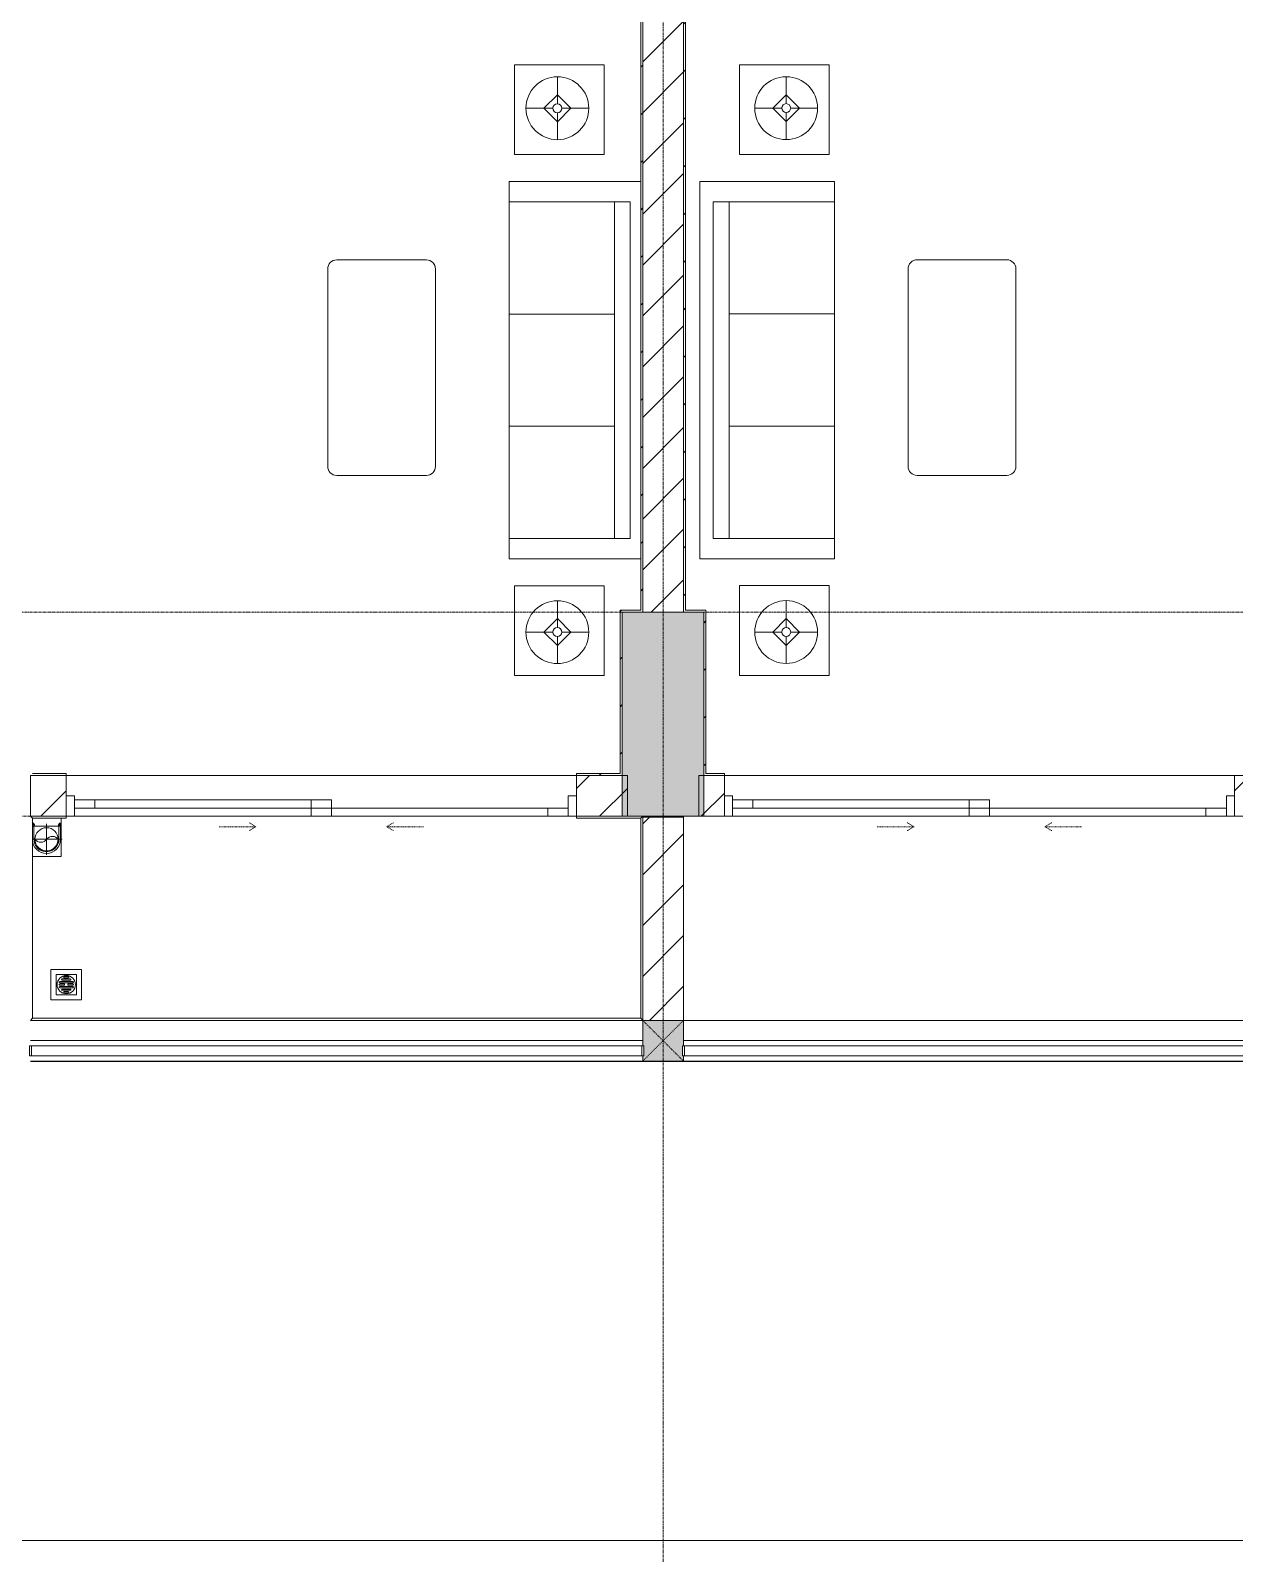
# Model space of a CAD drawing. Header units: millimetres. Extents: x -24439 to 198341, y -52871 to 149926.
# Drawn here: x 66053 to 71953, y 20924 to 28387 of the extents above; entities that cross this region are included whole.
import ezdxf

# ---------------------------------------------------------------- set-up
doc = ezdxf.new("R2010")
doc.units = ezdxf.units.MM
for name, pattern in [('Dash', [6, 3, -3]), ('Grid Line', [22.225, 12.7, -3.175, 3.175, -3.175]), ('IMPORT-CENTER _3_', [10.16, 6.35, -1.27, 1.27, -1.27])]:
    doc.linetypes.add(name, pattern=pattern)
for name, color, linetype, lineweight in [('0-1', 7, 'Continuous', 5), ('A-DOOR', 31, 'Continuous', 9), ('A-DOOR-FRAM', 31, 'Continuous', 9), ('A-DOOR-HDLN', 31, 'Dash', 9), ('A-FLOR-1', 9, 'Continuous', 9), ('A-FLOR-HRAL', 11, 'Continuous', 9), ('A-FLOR-HRAL-1', 9, 'Continuous', 9), ('A-WALL', 113, 'Continuous', 9), ('A-WALL-3', 113, 'Continuous', 18), ('A-WALL-PATT-2', 9, 'Continuous', 9), ('A-WALL-PATT-3', 111, 'Continuous', 9), ('G-IMPT', 8, 'Continuous', 9), ('G-IMPT-2', 8, 'IMPORT-CENTER _3_', 9), ('I-FURN', 30, 'Continuous', 9), ('I-FURN-1', 9, 'Continuous', 9), ('I-WALL-1', 253, 'Continuous', 18), ('M-EQPM', 50, 'Continuous', 9), ('S-BEAM-1', 9, 'Continuous', 9), ('S-COLS', 52, 'Continuous', 9), ('S-COLS-1', 254, 'Continuous', 5), ('S-COLS-2', 253, 'Continuous', 18), ('S-COLS-4', 52, 'Continuous', 18), ('S-COLS-5', 52, 'Dash', 9), ('S-COLS-HDLN', 52, 'Dash', 9), ('S-GRID-1', 1, 'Grid Line', 9)]:
    doc.layers.add(name, color=color, linetype=linetype, lineweight=lineweight)
pattern_1 = [(45, (0, 0), (-116.67262, 116.67262), [])]
pattern_2 = [(45, (0, 0), (-124.4508, 124.4508), [])]

# ---------------------------------------------------------------- blocks, each defined once
blk = doc.blocks.new('NCV_TKTC_KET CAU_rvt-1-TKCS_MB ĐỊNH VỊ CAO ĐỘ THIẾT KẾ')
at = {"layer": 'S-COLS-1'}
blk.add_hatch(color=256, dxfattribs=at).paths.add_polyline_path([(69352.6, 24536.9), (69352.6, 25536.9), (68952.6, 25536.9), (68952.6, 24536.9)])
at = {"layer": 'S-BEAM-1'}
for p, q in [((69052.6, 23535.3), (66052.6, 23535.3)), ((74427.6, 23535.3), (69252.6, 23535.3)), ((66052.6, 23335.3), (69052.6, 23335.3)), ((69252.6, 23335.3), (74427.6, 23335.3))]:
    blk.add_line(p, q, dxfattribs=at)
at = {"layer": 'S-COLS-2'}
for p, q in [((69352.6, 25536.9), (68952.6, 25536.9)), ((68952.6, 25536.9), (68952.6, 24536.9)), ((69352.6, 24536.9), (69352.6, 25536.9)), ((68952.6, 24536.9), (69352.6, 24536.9))]:
    blk.add_line(p, q, dxfattribs=at)
blk = doc.blocks.new('LOBBY_SOFA_1 - LOBBY_SOFA_1-V13-TKCS_MB ĐỊNH VỊ CAO ĐỘ THIẾT KẾ')
at = {"layer": 'I-FURN'}
for p, q in [((-2556, -14.9), (-2556, -660)), ((-2457, -66), (-2457, -660)), ((-807, -66), (-2457, -66)), ((-807, -660), (-807, -66)), ((-708, -660), (-708, -14.9)), ((-807, -143), (-2457, -143)), ((-1907, -143), (-1907, -660)), ((-1357, -143), (-1357, -660)), ((-3128.2, -193.5), (-2688.2, -193.5)), ((-3128.2, -633.5), (-3128.2, -193.5)), ((-2688.2, -193.5), (-2688.2, -633.5)), ((-575.9, -193.5), (-575.9, -633.5)), ((-135.9, -193.5), (-575.9, -193.5)), ((-135.9, -633.5), (-135.9, -193.5)), ((-2915.4, -269), (-2915.4, -401)), ((-348.6, -269), (-348.6, -401)), ((-2915.4, -357), (-2981.4, -423)), ((-2849.4, -423), (-2915.4, -357)), ((-414.6, -423), (-348.6, -357)), ((-348.6, -357), (-282.6, -423)), ((-2937.4, -423), (-3069.4, -423)), ((-2981.4, -423), (-2915.4, -489)), ((-2915.4, -489), (-2849.4, -423)), ((-2915.4, -445), (-2915.4, -577)), ((-2893.4, -423), (-2761.4, -423)), ((-370.6, -423), (-502.6, -423)), ((-348.6, -489), (-414.6, -423)), ((-282.6, -423), (-348.6, -489)), ((-348.6, -445), (-348.6, -577)), ((-326.6, -423), (-194.6, -423)), ((-2688.2, -633.5), (-3128.2, -633.5)), ((-2556, -660), (-708, -660)), ((-575.9, -633.5), (-135.9, -633.5)), ((-1160.3, -1020.5), (-2128.3, -1020.5)), ((-2172.3, -1064.5), (-2172.3, -1504.5)), ((-1116.3, -1504.5), (-1116.3, -1064.5)), ((-2128.3, -1548.5), (-1160.3, -1548.5))]:
    blk.add_line(p, q, dxfattribs=at)
for centre, radius in [((-2915.4, -423), 154), ((-348.6, -423), 154), ((-2915.4, -423), 22), ((-348.6, -423), 22)]:
    blk.add_circle(centre, radius, dxfattribs=at)
for centre, start, end in [((-2128.3, -1064.5), 90, 180), ((-1160.3, -1064.5), 0, 90), ((-2128.3, -1504.5), 180, 270), ((-1160.3, -1504.5), 270, 0)]:
    blk.add_arc(centre, 44, start, end, dxfattribs=at)
at = {"layer": 'I-FURN-1'}
for p, q in [((-2556, -14.9), (-2556, -660)), ((-708, -660), (-708, -14.9)), ((-2688.2, -193.5), (-3128.2, -193.5)), ((-3128.2, -193.5), (-3128.2, -633.5)), ((-2688.2, -633.5), (-2688.2, -193.5)), ((-135.9, -193.5), (-575.9, -193.5)), ((-575.9, -193.5), (-575.9, -633.5)), ((-135.9, -633.5), (-135.9, -193.5)), ((-3128.2, -633.5), (-2688.2, -633.5)), ((-2556, -660), (-708, -660)), ((-575.9, -633.5), (-135.9, -633.5)), ((-1160.3, -1020.5), (-2128.3, -1020.5)), ((-2172.3, -1064.5), (-2172.3, -1504.5)), ((-1116.3, -1504.5), (-1116.3, -1064.5)), ((-2128.3, -1548.5), (-1160.3, -1548.5))]:
    blk.add_line(p, q, dxfattribs=at)
for centre, start, end in [((-2128.3, -1064.5), 90, 180), ((-1160.3, -1064.5), 0, 90), ((-2128.3, -1504.5), 180, 270), ((-1160.3, -1504.5), 270, 0)]:
    blk.add_arc(centre, 44, start, end, dxfattribs=at)
blk = doc.blocks.new('LOBBY_SOFA_1 - LOBBY_SOFA_1-V24-TKCS_MB ĐỊNH VỊ CAO ĐỘ THIẾT KẾ')
at = {"layer": 'I-FURN'}
for p, q in [((-2172.3, 1064.5), (-2172.3, 1504.5)), ((-2128.3, 1548.5), (-1160.3, 1548.5)), ((-1116.3, 1504.5), (-1116.3, 1064.5)), ((-1160.3, 1020.5), (-2128.3, 1020.5)), ((-2688.2, 633.5), (-3128.2, 633.5)), ((-3128.2, 633.5), (-3128.2, 193.5)), ((-2688.2, 193.5), (-2688.2, 633.5)), ((-2556, 660), (-708, 660)), ((-2556, 0), (-2556, 660)), ((-2457, 66), (-2457, 660)), ((-1907, 143), (-1907, 660)), ((-1357, 143), (-1357, 660)), ((-807, 660), (-807, 66)), ((-708, 660), (-708, 0)), ((-575.9, 633.5), (-135.9, 633.5)), ((-575.9, 193.5), (-575.9, 633.5)), ((-135.9, 633.5), (-135.9, 193.5)), ((-2915.4, 445), (-2915.4, 577)), ((-348.6, 445), (-348.6, 577)), ((-2981.4, 423), (-2915.4, 489)), ((-2915.4, 489), (-2849.4, 423)), ((-348.6, 489), (-414.6, 423)), ((-282.6, 423), (-348.6, 489)), ((-2937.4, 423), (-3069.4, 423)), ((-2915.4, 357), (-2981.4, 423)), ((-2849.4, 423), (-2915.4, 357)), ((-2915.4, 269), (-2915.4, 401)), ((-2893.4, 423), (-2761.4, 423)), ((-370.6, 423), (-502.6, 423)), ((-414.6, 423), (-348.6, 357)), ((-348.6, 357), (-282.6, 423)), ((-348.6, 269), (-348.6, 401)), ((-326.6, 423), (-194.6, 423)), ((-3128.2, 193.5), (-2688.2, 193.5)), ((-135.9, 193.5), (-575.9, 193.5)), ((-807, 143), (-2457, 143)), ((-708, 0), (-2556, 0)), ((-807, 66), (-2457, 66))]:
    blk.add_line(p, q, dxfattribs=at)
for centre, radius in [((-2915.4, 423), 154), ((-348.6, 423), 154), ((-2915.4, 423), 22), ((-348.6, 423), 22)]:
    blk.add_circle(centre, radius, dxfattribs=at)
for centre, start, end in [((-2128.3, 1504.5), 90, 180), ((-1160.3, 1504.5), 0, 90), ((-2128.3, 1064.5), 180, 270), ((-1160.3, 1064.5), 270, 0)]:
    blk.add_arc(centre, 44, start, end, dxfattribs=at)
at = {"layer": 'I-FURN-1'}
for p, q in [((-2172.3, 1064.5), (-2172.3, 1504.5)), ((-2128.3, 1548.5), (-1160.3, 1548.5)), ((-1116.3, 1504.5), (-1116.3, 1064.5)), ((-1160.3, 1020.5), (-2128.3, 1020.5)), ((-3128.2, 633.5), (-2688.2, 633.5)), ((-3128.2, 193.5), (-3128.2, 633.5)), ((-2688.2, 633.5), (-2688.2, 193.5)), ((-2556, 660), (-708, 660)), ((-2556, 0), (-2556, 660)), ((-708, 660), (-708, 0)), ((-575.9, 633.5), (-135.9, 633.5)), ((-575.9, 193.5), (-575.9, 633.5)), ((-135.9, 633.5), (-135.9, 193.5)), ((-2688.2, 193.5), (-3128.2, 193.5)), ((-135.9, 193.5), (-575.9, 193.5)), ((-708, 0), (-2556, 0))]:
    blk.add_line(p, q, dxfattribs=at)
for centre, start, end in [((-2128.3, 1504.5), 90, 180), ((-1160.3, 1504.5), 0, 90), ((-2128.3, 1064.5), 180, 270), ((-1160.3, 1064.5), 270, 0)]:
    blk.add_arc(centre, 44, start, end, dxfattribs=at)
blk = doc.blocks.new('Railing - Railing-791352-TKCS_MB ĐỊNH VỊ CAO ĐỘ THIẾT KẾ')
at = {"layer": 'A-FLOR-HRAL-1'}
for p, q in [((43144.1, 15276.2), (43154.1, 15266.2)), ((43154.1, 15266.2), (43319.1, 15266.2)), ((43154.1, 14286.2), (43154.1, 15266.2)), ((43319.1, 15276.2), (43319.1, 15266.2)), ((45819.1, 15266.2), (45819.1, 15276.2)), ((45819.1, 15266.2), (46134.1, 15266.2)), ((46144.1, 15276.2), (46134.1, 15266.2)), ((46134.1, 15266.2), (46134.1, 14286.2)), ((46144.1, 14276.2), (46144.1, 15276.2)), ((43144.1, 14276.2), (43154.1, 14286.2)), ((43144.1, 14276.2), (46144.1, 14276.2)), ((46134.1, 14286.2), (43154.1, 14286.2)), ((46144.1, 14276.2), (46134.1, 14286.2))]:
    blk.add_line(p, q, dxfattribs=at)
blk = doc.blocks.new('NCV_TKTC_TANG 1_rvt-1-TKCS_MB ĐỊNH VỊ CAO ĐỘ THIẾT KẾ')
at = {"layer": 'A-WALL-PATT-2'}
h = blk.add_hatch(dxfattribs=at)
h.set_pattern_fill('FP_3', color=256, style=0, pattern_type=2)
h.set_pattern_definition(pattern_1)
h.paths.add_polyline_path([(69052.6, 25546.9), (69052.6, 32236.9), (69042.6, 32236.9), (69042.6, 25546.9)])
h = blk.add_hatch(dxfattribs=at)
h.set_pattern_fill('FP_3', color=256, style=0, pattern_type=2)
h.set_pattern_definition(pattern_1)
h.paths.add_polyline_path([(69262.6, 25546.9), (69262.6, 32236.9), (69252.6, 32236.9), (69252.6, 25546.9)])
h = blk.add_hatch(dxfattribs=at)
h.set_pattern_fill('FP_3', color=256, style=0, pattern_type=2)
h.set_pattern_definition(pattern_1)
h.paths.add_polyline_path([(68942.6, 24746.9), (68952.6, 24746.9), (68952.6, 25546.9), (68942.6, 25546.9), (68942.6, 25077)])
h = blk.add_hatch(dxfattribs=at)
h.set_pattern_fill('FP_3', color=256, style=0, pattern_type=2)
h.set_pattern_definition(pattern_1)
h.paths.add_polyline_path([(69352.6, 24736.9), (69362.6, 24736.9), (69362.6, 25546.9), (69352.6, 25546.9), (69352.6, 25077)])
h = blk.add_hatch(dxfattribs=at)
h.set_pattern_fill('FP_3', color=256, style=0, pattern_type=2)
h.set_pattern_definition(pattern_1)
h.paths.add_polyline_path([(68727.6, 24736.9), (68952.6, 24736.9), (68952.6, 24746.9), (68727.6, 24746.9)])
h.paths.add_polyline_path([(66227.6, 24736.9), (66227.6, 24746.9), (66062.6, 24746.9), (66062.6, 24736.9)])
at = {"layer": 'A-FLOR-1'}
for p, q in [((66227.6, 24736.9), (68727.6, 24736.9)), ((68727.6, 24736.9), (66227.6, 24736.9)), ((69452.6, 24736.9), (71952.6, 24736.9)), ((71952.6, 24736.9), (69452.6, 24736.9)), ((66267.6, 24536.9), (67427.6, 24536.9)), ((69252.6, 24536.9), (69252.6, 24532.4)), ((69492.6, 24536.9), (70652.6, 24536.9)), ((69252.6, 23536.9), (74427.1, 23536.9))]:
    blk.add_line(p, q, dxfattribs=at)
at = {"layer": 'I-WALL-1'}
for p, q in [((69042.6, 32226.9), (69042.6, 25546.9)), ((69052.6, 25546.9), (69052.6, 32236.9)), ((69252.6, 32236.9), (69252.6, 25546.9)), ((69262.6, 25546.9), (69262.6, 32226.9)), ((68952.6, 25546.9), (68942.6, 25546.9)), ((68942.6, 25546.9), (68942.6, 24746.9)), ((69042.6, 25546.9), (68952.6, 25546.9)), ((68952.6, 24746.9), (68952.6, 25536.9)), ((68952.6, 25536.9), (69052.6, 25536.9)), ((69052.6, 25536.9), (69052.6, 25546.9)), ((69252.6, 25546.9), (69252.6, 25536.9)), ((69252.6, 25536.9), (69352.6, 25536.9)), ((69352.6, 25546.9), (69262.6, 25546.9)), ((69362.6, 25546.9), (69352.6, 25546.9)), ((69352.6, 25536.9), (69352.6, 24736.9)), ((69362.6, 24746.9), (69362.6, 25546.9)), ((66227.6, 24746.9), (66062.6, 24746.9)), ((66062.6, 24736.9), (66227.6, 24736.9)), ((66227.6, 24736.9), (66227.6, 24746.9)), ((68942.6, 24746.9), (68727.6, 24746.9)), ((68727.6, 24746.9), (68727.6, 24736.9)), ((68727.6, 24736.9), (68952.6, 24736.9)), ((68952.6, 24736.9), (68952.6, 24746.9)), ((69352.6, 24736.9), (69362.6, 24736.9)), ((69452.6, 24746.9), (69362.6, 24746.9)), ((69362.6, 24736.9), (69452.6, 24736.9)), ((69452.6, 24736.9), (69452.6, 24746.9))]:
    blk.add_line(p, q, dxfattribs=at)
at = {"layer": 'A-FLOR-HRAL-1'}
blk.add_blockref('Railing - Railing-791352-TKCS_MB ĐỊNH VỊ CAO ĐỘ THIẾT KẾ', (22908.5, 9260.7), dxfattribs=at)
at = {"layer": 'I-FURN-1'}
for name, p, rotation in [('LOBBY_SOFA_1 - LOBBY_SOFA_1-V13-TKCS_MB ĐỊNH VỊ CAO ĐỘ THIẾT KẾ', (69057.5, 25090.4), 270.0000000000005), ('LOBBY_SOFA_1 - LOBBY_SOFA_1-V24-TKCS_MB ĐỊNH VỊ CAO ĐỘ THIẾT KẾ', (69332.6, 25090.9), 269.9999999999995)]:
    blk.add_blockref(name, p, dxfattribs=dict(at, rotation=rotation))
blk = doc.blocks.new('DEG_02-DEG_03 - DEG_02-2500x2400mm-CỬA ĐI 02 CÁNH TRƯỢT-625766-TKCS_MB ĐỊNH VỊ CAO ĐỘ THIẾT KẾ')
at = {"layer": 'A-DOOR'}
for p, q in [((-1110, 100), (-1210, 100)), ((-1210, 100), (-1210, 60)), ((-1110, 60), (-1110, 100)), ((-1110, 100), (-50, 100)), ((50, 100), (-50, 100)), ((-50, 100), (-50, 60)), ((50, 60), (50, 100)), ((-1210, 60), (-1110, 60)), ((-50, 60), (-1110, 60)), ((50, 60), (-50, 60)), ((-50, 60), (-50, 20)), ((-50, 60), (50, 60)), ((-50, 20), (50, 20)), ((50, 20), (50, 60)), ((50, 60), (1110, 60)), ((1110, 20), (50, 20)), ((1210, 60), (1110, 60)), ((1110, 60), (1110, 20)), ((1110, 20), (1210, 20)), ((1210, 20), (1210, 60))]:
    blk.add_line(p, q, dxfattribs=at)
at = {"layer": 'A-DOOR-FRAM'}
for p, q in [((-1210, 100), (-1250, 100)), ((-1250, 100), (-1250, 0)), ((-1210, 0), (-1210, 100)), ((1250, 100), (1210, 100)), ((1210, 100), (1210, 0)), ((1250, 0), (1250, 100)), ((-1250, 0), (-1210, 0)), ((1210, 0), (1250, 0))]:
    blk.add_line(p, q, dxfattribs=at)
at = {"layer": 'A-DOOR-HDLN'}
for p, q in [((-500.4, 151.1), (-320.4, 151.1)), ((-320.4, 151.1), (-355, 171.1)), ((-320.4, 151.1), (-355, 131.1)), ((320.4, 151.1), (355, 171.1)), ((320.4, 151.1), (355, 131.1)), ((500.4, 151.1), (320.4, 151.1))]:
    blk.add_line(p, q, dxfattribs=at)
blk = doc.blocks.new('Railing - 50 x 10mm-1251311-TKCS_MB ĐỊNH VỊ CAO ĐỘ THIẾT KẾ')
at = {"layer": 'A-FLOR-HRAL'}
for p, q in [((25, 5), (-25, 5)), ((-25, 5), (-25, -5)), ((25, -5), (25, 5)), ((-25, -5), (25, -5))]:
    blk.add_line(p, q, dxfattribs=at)
blk = doc.blocks.new('Railing - Railing-1602710-TKCS_MB ĐỊNH VỊ CAO ĐỘ THIẾT KẾ')
at = {"layer": 'A-FLOR-HRAL'}
for p, q in [((69047.6, 23412.4), (66057.6, 23412.4)), ((66057.6, 23362.4), (69047.6, 23362.4))]:
    blk.add_line(p, q, dxfattribs=at)
at = {"rotation": 90}
for p in [(66052.6, 23387.4), (69052.6, 23387.4)]:
    blk.add_blockref('Railing - 50 x 10mm-1251311-TKCS_MB ĐỊNH VỊ CAO ĐỘ THIẾT KẾ', p, dxfattribs=at)
blk = doc.blocks.new('Railing - Railing-1602730-TKCS_MB ĐỊNH VỊ CAO ĐỘ THIẾT KẾ')
at = {"layer": 'A-FLOR-HRAL'}
for p, q in [((74427.5, 23412.4), (69257.5, 23412.4)), ((69257.5, 23362.4), (74427.5, 23362.4))]:
    blk.add_line(p, q, dxfattribs=at)
at = {"rotation": 90}
for p in [(69252.5, 23387.4), (74432.5, 23387.4)]:
    blk.add_blockref('Railing - 50 x 10mm-1251311-TKCS_MB ĐỊNH VỊ CAO ĐỘ THIẾT KẾ', p, dxfattribs=at)
blk = doc.blocks.new('TKTC_XREF_251221_MB TANG 1 - TKTC_XREF_260130_MB TANG 1_dwg_CUM U_DN100-V211-TKCS_MB ĐỊNH VỊ CAO ĐỘ THIẾT KẾ')
at = {"layer": 'G-IMPT'}
blk.add_hatch(color=256, dxfattribs=at).paths.add_polyline_path([(61, 0), (58.9, 15.8), (52.8, 30.5), (43.1, 43.1), (30.5, 52.8), (15.8, 58.9), (0, 61), (0, 57), (14.8, 55.1), (28.5, 49.4), (40.3, 40.3), (49.4, 28.5), (55.1, 14.8), (57, 0), (55.1, -14.8), (49.4, -28.5), (40.3, -40.3), (28.5, -49.4), (14.8, -55.1), (0, -57), (0, -61), (15.8, -58.9), (30.5, -52.8), (43.1, -43.1), (52.8, -30.5), (58.9, -15.8)])
for p, q in [((-79.1, 66.6), (-79.1, 63.4)), ((-76.6, 66.6), (-76.6, 63.4)), ((-74.6, 66.6), (-74.6, 63.4)), ((-72.7, 69.3), (-72.7, 60.7)), ((-66.9, 67.9), (-71.7, 67.9)), ((-66.9, 62.1), (-71.7, 62.1)), ((-65, 69), (0, 69)), ((-79.1, -63.4), (-79.1, -66.6)), ((-76.6, -63.4), (-76.6, -66.6)), ((-74.6, -63.4), (-74.6, -66.6)), ((-72.7, -60.7), (-72.7, -68.3)), ((-66.9, -62.1), (-71.7, -62.1)), ((-66.9, -67.9), (-71.7, -67.9))]:
    blk.add_line(p, q, dxfattribs=at)
at = {"layer": 'G-IMPT', "flags": 128}
for points in [[(-72.7, 67.6), (-78.1, 67.6), (-78.1, 62.4), (-72.7, 62.4)], [(-71.7, 59.2), (-66.9, 59.2), (-66.9, 70.8), (-71.7, 70.8)], [(-66.9, 70.8), (-66.9, 72.7), (-65, 72.7), (-65, 57.3), (-66.9, 57.3), (-66.9, 59.2)], [(-65, 61), (0, 61), (0, 57)], [(-72.7, -62.4), (-78.1, -62.4), (-78.1, -67.6), (-72.7, -67.6)], [(-66.9, -68.3), (-66.9, -59.2), (-71.7, -59.2)], [(-66.9, -59.2), (-66.9, -57.3), (-65, -57.3), (-65, -68.3)], [(-65, -61), (0, -61), (0, -57)]]:
    blk.add_lwpolyline(points, dxfattribs=at)
at = {"layer": 'G-IMPT'}
for centre, radius, start, end in [((-78.1, 66.6), 0.96, 90, 180), ((-78.1, 63.4), 0.96, 180, 270), ((-71.1, 69.3), 1.56, 112.61986, 247.38014), ((-67.9, 65), 4.8, 143.1301, 216.8699), ((-71.1, 60.7), 1.56, 112.61986, 247.38014), ((0, 0), 69, 271.95476, 90), ((0, 0), 61, 270, 90), ((0, 0), 57, 270, 90), ((-78.1, -63.4), 0.96, 90, 180), ((-78.1, -66.6), 0.96, 180, 270), ((-71.1, -60.7), 1.56, 112.61986, 247.38014), ((-67.9, -65), 4.8, 143.1301, 216.8699)]:
    blk.add_arc(centre, radius, start, end, dxfattribs=at)
blk = doc.blocks.new('TKTC_XREF_251221_MB TANG 1 - TKTC_XREF_260130_MB TANG 1_dwg_$cc-V212-TKCS_MB ĐỊNH VỊ CAO ĐỘ THIẾT KẾ')
at = {"layer": 'G-IMPT'}
blk.add_circle((0, 0), 0.5, dxfattribs=at)
for centre, radius, start, end in [((0, 0), 0.5, 90, 270), ((0.188, 0.25), 0.313, 126.8699, 233.1301), ((-0.188, -0.25), 0.313, 306.8699, 53.1301)]:
    blk.add_arc(centre, radius, start, end, dxfattribs=at)
at = {"layer": 'G-IMPT-2'}
for p, q in [((-0.673, 0), (0.673, 0)), ((0, -0.673), (0, 0.607))]:
    blk.add_line(p, q, dxfattribs=at)
blk = doc.blocks.new('TKTC_XREF_251221_MB TANG 1 - TKTC_XREF_260130_MB TANG 1_dwg_THU NUOC - THU NUOC-444531-TKCS_MB TẦNG 1-4202120-TKCS_MB ĐỊNH VỊ CAO ĐỘ THIẾT KẾ')
at = {"layer": 'M-EQPM'}
for p, q in [((-23.3, 10.8), (40.9, 10.8)), ((40.9, 4.8), (-23.3, 4.8)), ((-11, 23.3), (28.5, 23.3)), ((28.5, 17.3), (-11, 17.3)), ((-1.1, 35.6), (18.5, 35.6)), ((18.5, 29.6), (-1.1, 29.6)), ((-23.3, -13.6), (40.9, -13.6)), ((40.9, -19.6), (-23.3, -19.6)), ((-11, -26.1), (28.5, -26.1)), ((28.5, -32.1), (-11, -32.1)), ((-1.1, -38.5), (18.5, -38.5)), ((18.5, -44.5), (-1.1, -44.5))]:
    blk.add_line(p, q, dxfattribs=at)
at = {"layer": 'M-EQPM', "flags": 128}
for points in [[(83.7, -79.4), (83.7, 70.6), (-66.3, 70.6), (-66.3, -79.4)], [(58.7, -54.4), (58.7, 45.6), (-41.3, 45.6), (-41.3, -54.4)]]:
    blk.add_lwpolyline(points, close=True, dxfattribs=at)
for points in [[(-23.3, -1.2), (0.7, -1.2), (0.7, -7.2), (-23.3, -7.2)], [(40.9, -7.2), (16.7, -7.2), (16.7, -1.2), (40.9, -1.2)]]:
    blk.add_lwpolyline(points, dxfattribs=at)
at = {"layer": 'M-EQPM'}
for centre, radius, start, end in [((8.7, -4.4), 45, 360, 180), ((8.7, -4.4), 45, 360, 180), ((-23.3, 7.8), 3, 90, 270), ((-11, 20.3), 3, 90, 270), ((-1.1, 32.6), 3, 90, 270), ((18.5, 32.6), 3, 270, 90), ((28.5, 20.3), 3, 270, 90), ((40.9, 7.8), 3, 270, 90), ((8.7, -4.4), 45, 180, 360), ((8.7, -4.4), 45, 180, 360), ((-23.3, -4.2), 3, 90, 270), ((-23.3, -16.6), 3, 90, 270), ((-11, -29.1), 3, 90, 270), ((-1.1, -41.5), 3, 90, 270), ((18.5, -41.5), 3, 270, 90), ((28.5, -29.1), 3, 270, 90), ((40.9, -4.2), 3, 270, 90), ((40.9, -16.6), 3, 270, 90)]:
    blk.add_arc(centre, radius, start, end, dxfattribs=at)
blk = doc.blocks.new('TKTC_XREF_251221_MB TANG 1 - TKTC_XREF_260130_MB TANG 1_dwg-4202109-TKCS_MB ĐỊNH VỊ CAO ĐỘ THIẾT KẾ')
at = {"layer": 'G-IMPT'}
blk.add_line((-137089.1, -376857.8), (-136948.6, -376857.8), dxfattribs=at)
at = {"layer": 'G-IMPT', "flags": 128}
for points in [[(-137089.1, -376857.7), (-136948.3, -376857.7), (-136948.6, -376819.7)], [(-136948.6, -376857.8), (-136948.6, -377007.5), (-137089.1, -377007.5)]]:
    blk.add_lwpolyline(points, dxfattribs=at)
for name, p, xscale, yscale, zscale, rotation in [('TKTC_XREF_251221_MB TANG 1 - TKTC_XREF_260130_MB TANG 1_dwg_CUM U_DN100-V211-TKCS_MB ĐỊNH VỊ CAO ĐỘ THIẾT KẾ', (-137021, -376922.7), 0.9975000000000007, 0.9975000000000007, 0.9975000000000007, 270.0009913382947), ('TKTC_XREF_251221_MB TANG 1 - TKTC_XREF_260130_MB TANG 1_dwg_$cc-V212-TKCS_MB ĐỊNH VỊ CAO ĐỘ THIẾT KẾ', (-137020.1, -376922.7), 113.7150000000073, 113.7150000000073, 113.7150000000073, 89.99900866374671)]:
    blk.add_blockref(name, p, dxfattribs=dict(xscale=xscale, yscale=yscale, zscale=zscale, rotation=rotation))
blk.add_blockref('TKTC_XREF_251221_MB TANG 1 - TKTC_XREF_260130_MB TANG 1_dwg_THU NUOC - THU NUOC-444531-TKCS_MB TẦNG 1-4202120-TKCS_MB ĐỊNH VỊ CAO ĐỘ THIẾT KẾ', (-136932.3, -377630.4))
blk = doc.blocks.new('TKTC_XREF_251221_MB TANG 1 - TKTC_XREF_251221_MB TANG 1-2038492-TKCS_MB ĐỊNH VỊ CAO ĐỘ THIẾT KẾ')
blk.add_blockref('TKTC_XREF_251221_MB TANG 1 - TKTC_XREF_260130_MB TANG 1_dwg-4202109-TKCS_MB ĐỊNH VỊ CAO ĐỘ THIẾT KẾ', (169499.1, 384109.7))
blk = doc.blocks.new('G1_SOF - BO TRU - 200x200-3050151-TKCS_MB ĐỊNH VỊ CAO ĐỘ THIẾT KẾ')
at = {"layer": 'S-COLS-HDLN'}
for p, q in [((-100, 100), (100, -100)), ((100, 100), (-100, -100))]:
    blk.add_line(p, q, dxfattribs=at)

msp = doc.modelspace()

# ---------------------------------------------------------------- hatches: boundary and pattern name
at = {"layer": 'A-WALL-PATT-3'}
h = msp.add_hatch(dxfattribs=at)
h.set_pattern_fill('FP_1', color=256, style=0, pattern_type=2)
h.set_pattern_definition(pattern_2)
h.paths.add_polyline_path([(69252.6, 25536.9), (69252.6, 28836.9), (69052.6, 28836.9), (69052.6, 25536.9)])
h.paths.add_polyline_path([(69252.6, 29036.9), (69252.6, 32237), (69052.6, 32237), (69052.6, 29036.9)])
h = msp.add_hatch(dxfattribs=at)
h.set_pattern_fill('FP_1', color=256, style=0, pattern_type=2)
h.set_pattern_definition(pattern_2)
h.paths.add_polyline_path([(68977.6, 24536.9), (68977.6, 24736.9), (68727.6, 24736.9), (68727.6, 24536.9)])
h.paths.add_polyline_path([(66227.6, 24536.9), (66227.6, 24736.9), (66052.6, 24736.9), (66052.6, 24536.9)])
h = msp.add_hatch(dxfattribs=at)
h.set_pattern_fill('FP_1', color=256, style=0, pattern_type=2)
h.set_pattern_definition(pattern_2)
h.paths.add_polyline_path([(74427.6, 24536.9), (74427.6, 24736.9), (74027.6, 24736.9), (74027.6, 24536.9), (74350.3, 24536.9)])
h.paths.add_polyline_path([(72627.6, 24536.9), (72627.6, 24736.9), (72227.6, 24736.9), (72227.6, 24536.9)])
h.paths.add_polyline_path([(69327.6, 24536.9), (69452.6, 24536.9), (69452.6, 24736.9), (69327.6, 24736.9), (69327.6, 24636.9)])
h.paths.add_polyline_path([(71952.6, 24536.9), (72027.6, 24536.9), (72027.6, 24736.9), (71952.6, 24736.9), (71952.6, 24636.9)])
h = msp.add_hatch(dxfattribs=at)
h.set_pattern_fill('FP_1', color=256, style=0, pattern_type=2)
h.set_pattern_definition(pattern_2)
h.paths.add_polyline_path([(69252.6, 23536.9), (69252.6, 24532.4), (69052.6, 24532.4), (69052.6, 23536.9)])
at = {"layer": 'S-COLS-1'}
msp.add_hatch(color=256, dxfattribs=at).paths.add_polyline_path([(69247.5, 23336.9), (69252.6, 23336.9), (69252.6, 23362.4), (69247.5, 23362.4), (69247.5, 23412.4), (69252.6, 23412.4), (69252.6, 23536.9), (69052.6, 23536.9), (69052.6, 23412.4), (69057.6, 23412.4), (69057.6, 23362.4), (69052.6, 23362.4), (69052.6, 23336.9), (69057.6, 23336.9)])

# ---------------------------------------------------------------- linework, layer by layer
at = {"layer": 'A-WALL'}
for p, q in [((66052.6, 24736.9), (66052.6, 24536.9)), ((66227.6, 24736.9), (68727.6, 24736.9)), ((69452.6, 24736.9), (71952.6, 24736.9)), ((67427.6, 24536.9), (66267.6, 24536.9)), ((70652.6, 24536.9), (69492.6, 24536.9)), ((69052.6, 23536.9), (69252.6, 23536.9)), ((66052.6, 23437.4), (69052.6, 23437.4)), ((69252.6, 23437.4), (74427.6, 23437.4)), ((69052.6, 23337.4), (66052.6, 23337.4)), ((69252.6, 23336.9), (69052.6, 23336.9)), ((74427.6, 23337.4), (69252.6, 23337.4)), ((44802.6, 20988.2), (73127.6, 20988.2))]:
    msp.add_line(p, q, dxfattribs=at)
at = {"layer": 'A-WALL-3'}
for p, q in [((69052.6, 28836.9), (69052.6, 25536.9)), ((69252.6, 25536.9), (69252.6, 28836.9)), ((69052.6, 25536.9), (69252.6, 25536.9)), ((66227.6, 24736.9), (66052.6, 24736.9)), ((66227.6, 24636.9), (66227.6, 24736.9)), ((68977.6, 24736.9), (68727.6, 24736.9)), ((68727.6, 24736.9), (68727.6, 24636.9)), ((68977.6, 24536.9), (68977.6, 24736.9)), ((69452.6, 24736.9), (69327.6, 24736.9)), ((69327.6, 24736.9), (69327.6, 24536.9)), ((69452.6, 24636.9), (69452.6, 24736.9)), ((72027.6, 24736.9), (71952.6, 24736.9)), ((71952.6, 24736.9), (71952.6, 24636.9)), ((66052.6, 24536.9), (66227.6, 24536.9)), ((68727.6, 24536.9), (68977.6, 24536.9)), ((69052.6, 24532.4), (69052.6, 23536.9)), ((69252.6, 24532.4), (69052.6, 24532.4)), ((69252.6, 23536.9), (69252.6, 24532.4)), ((69327.6, 24536.9), (69452.6, 24536.9)), ((71952.6, 24536.9), (72027.6, 24536.9)), ((69052.6, 23336.9), (69052.6, 23335.3)), ((69052.6, 23335.3), (69252.6, 23335.3)), ((69252.6, 23335.3), (69252.6, 23336.9))]:
    msp.add_line(p, q, dxfattribs=at)
at = {"layer": 'S-COLS'}
for p, q in [((69252.6, 23536.9), (69052.6, 23536.9)), ((69052.6, 23336.9), (69252.6, 23336.9))]:
    msp.add_line(p, q, dxfattribs=at)
at = {"layer": 'S-COLS-4'}
for p, q in [((69052.6, 23536.9), (69052.6, 23412.4)), ((69252.6, 23412.4), (69252.6, 23536.9)), ((69052.6, 23362.4), (69052.6, 23336.9)), ((69252.6, 23336.9), (69252.6, 23362.4))]:
    msp.add_line(p, q, dxfattribs=at)
at = {"layer": 'S-GRID-1'}
for p, q in [((69152.6, 20960.6), (69152.6, 80482.7)), ((128757.8, 25536.9), (32145.8, 25536.9)), ((131551.8, 24536.9), (29351.8, 24536.9)), ((69152.6, 15460.6), (69152.6, 20960.6))]:
    msp.add_line(p, q, dxfattribs=at)

# ---------------------------------------------------------------- block references
at = {"layer": '0-1'}
for name in ['NCV_TKTC_KET CAU_rvt-1-TKCS_MB ĐỊNH VỊ CAO ĐỘ THIẾT KẾ', 'NCV_TKTC_TANG 1_rvt-1-TKCS_MB ĐỊNH VỊ CAO ĐỘ THIẾT KẾ']:
    msp.add_blockref(name, (0, 0), dxfattribs=at)
at = {"layer": 'A-DOOR', "rotation": 180}
for p in [(67477.6, 24636.9), (70702.6, 24636.9)]:
    msp.add_blockref('DEG_02-DEG_03 - DEG_02-2500x2400mm-CỬA ĐI 02 CÁNH TRƯỢT-625766-TKCS_MB ĐỊNH VỊ CAO ĐỘ THIẾT KẾ', p, dxfattribs=at)
at = {"layer": 'A-FLOR-HRAL'}
for name in ['Railing - Railing-1602710-TKCS_MB ĐỊNH VỊ CAO ĐỘ THIẾT KẾ', 'Railing - Railing-1602730-TKCS_MB ĐỊNH VỊ CAO ĐỘ THIẾT KẾ']:
    msp.add_blockref(name, (0, 0), dxfattribs=at)
at = {"layer": 'M-EQPM'}
msp.add_blockref('TKTC_XREF_251221_MB TANG 1 - TKTC_XREF_251221_MB TANG 1-2038492-TKCS_MB ĐỊNH VỊ CAO ĐỘ THIẾT KẾ', (33652.6, 17236.9), dxfattribs=at)
at = {"layer": 'S-COLS-5'}
msp.add_blockref('G1_SOF - BO TRU - 200x200-3050151-TKCS_MB ĐỊNH VỊ CAO ĐỘ THIẾT KẾ', (69152.6, 23436.9), dxfattribs=at)

doc.saveas('drawing.dxf')
